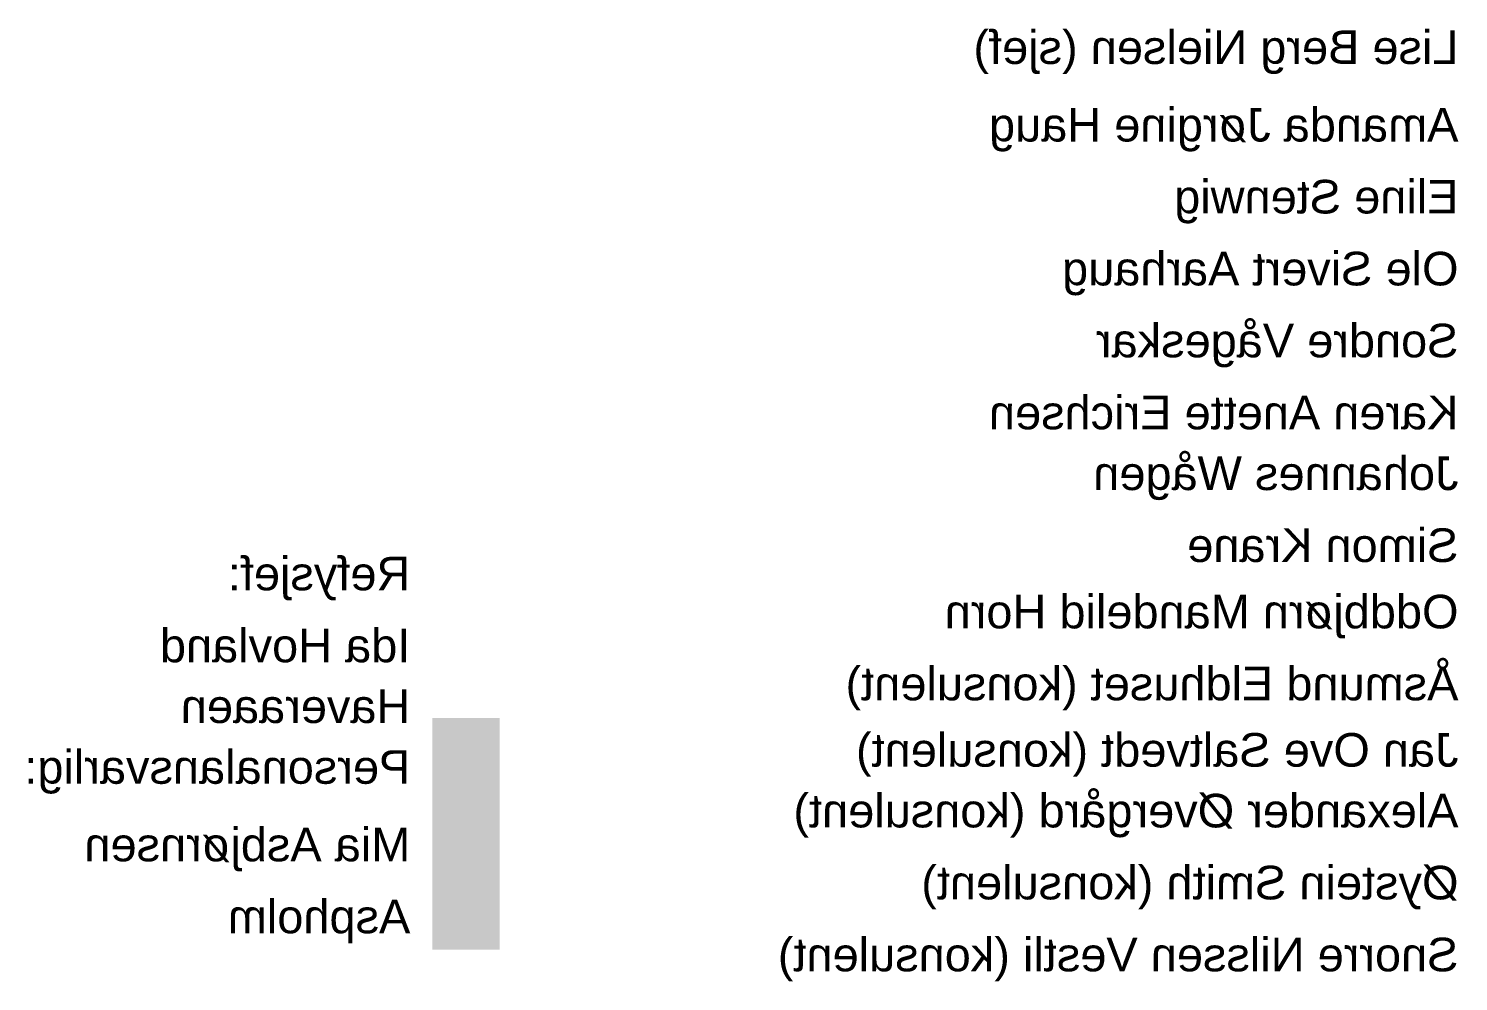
# Model space of a CAD drawing. Header units: inches. Extents: x -52 to 109, y 0 to 35.
# Drawn here: x -51.52 to -8.96, y 6.15 to 34.53 of the extents above; entities that cross this region are included whole.
import ezdxf

# ---------------------------------------------------------------- set-up
doc = ezdxf.new("R2010")
doc.units = ezdxf.units.IN
doc.layers.add('Mechanical 1', color=6, linetype='Continuous')
doc.styles.add('Arial', font='', dxfattribs={"height": 0.2})
doc.styles.get('Arial').set_extended_font_data('Arial')

msp = doc.modelspace()

# ---------------------------------------------------------------- hatches: boundary and pattern name
at = {"layer": 'Mechanical 1'}
msp.add_hatch(color=6, dxfattribs=at).paths.add_polyline_path([(-39.5, 7.1), (-37.5, 7.1), (-37.5, 14), (-39.5, 14)])

# ---------------------------------------------------------------- texts
at = {"layer": 'Mechanical 1', "style": 'Arial', "text_generation_flag": 2}
for s, p in [('Lise Berg Nielsen (sjef)', (-8.954, 33.473)), ('Amanda Jørgine Haug', (-8.954, 31.164)), ('Eline Stenwig', (-8.954, 29.021)), ('Ole Sivert Aarhaug', (-8.954, 26.879)), ('Sondre Vågeskar', (-8.954, 24.737)), ('Karen Anette Erichsen', (-8.954, 22.594)), ('Johannes Wågen', (-8.954, 20.785)), ('Simon Krane', (-8.954, 18.643)), ('Refysjef:', (-40.154, 17.8)), ('Oddbjørn Mandelid Horn', (-8.954, 16.666)), ('Ida Hovland', (-40.154, 15.657)), ('Åsmund Eldhuset (konsulent)', (-8.954, 14.524)), ('Haveraaen', (-40.154, 13.848)), ('Jan Ove Saltvedt (konsulent)', (-8.954, 12.548)), ('Personalansvarlig:', (-40.154, 12.039)), ('Alexander Øvergård (konsulent)', (-8.954, 10.739)), ('Mia Asbjørnsen', (-40.154, 9.73)), ('Øystein Smith (konsulent)', (-8.954, 8.596)), ('Aspholm', (-40.154, 7.587)), ('Snorre Nilssen Vestli (konsulent)', (-8.954, 6.454))]:
    msp.add_text(s, height=1, rotation=360, dxfattribs=at).set_placement(p)

doc.saveas('drawing.dxf')
